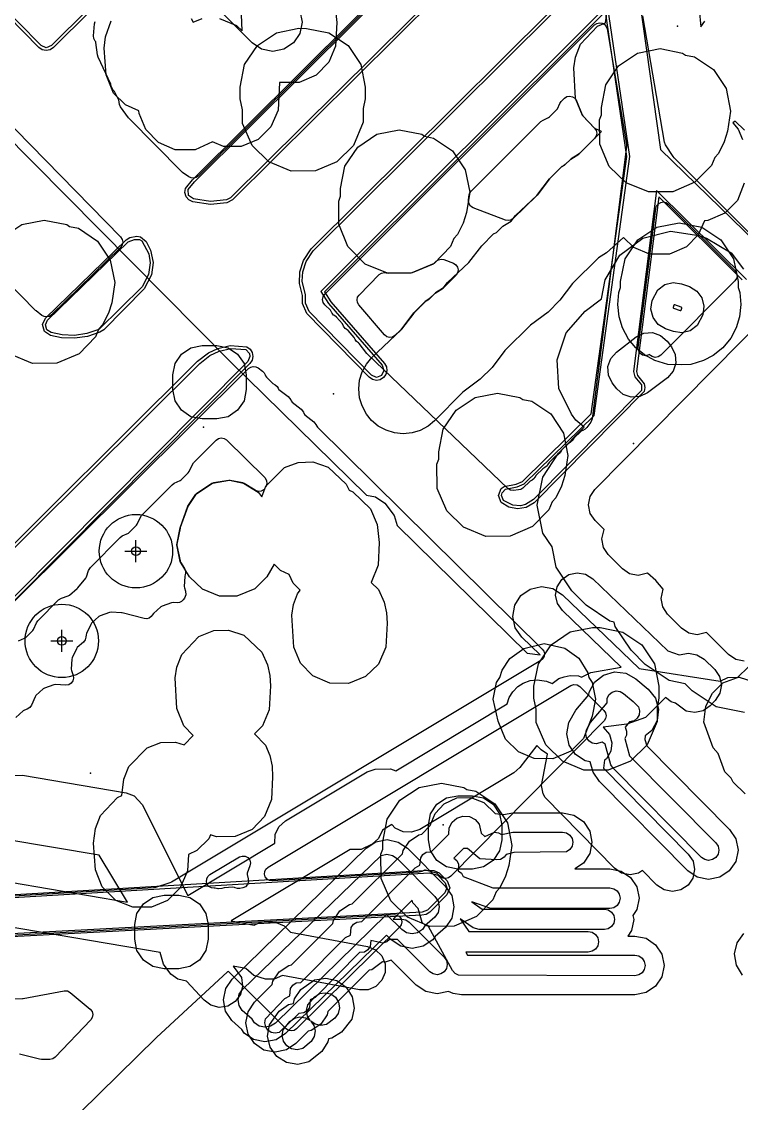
# Model space of a CAD drawing. Header units: metres. Extents: x -2677 to -840, y 169 to 1487.
# Drawn here: x -2196.5 to -2147.5, y 491.1 to 564.7 of the extents above; entities that cross this region are included whole.
import ezdxf

# ---------------------------------------------------------------- set-up
doc = ezdxf.new("R2010")
doc.units = ezdxf.units.M
for name, color, linetype in [('AI_GREENING_ALLOWED_ZONE', 4, 'Continuous'), ('AI_GREENING_EXCLUSIONS', 1, 'Continuous'), ('AI_GREENING_LAWN', 82, 'Continuous'), ('AI_GREENING_REJECTED', 6, 'Continuous'), ('AI_GREENING_TREES', 3, 'Continuous')]:
    doc.layers.add(name, color=color, linetype=linetype)

# ---------------------------------------------------------------- blocks, each defined once
blk = doc.blocks.new('AI_TREE')
for p, q in [((0, -0.3), (0, 0.3)), ((-0.3, 0), (0.3, 0))]:
    blk.add_line(p, q)
for radius in [1, 0.12]:
    blk.add_circle((0, 0), radius)

msp = doc.modelspace()

# ---------------------------------------------------------------- linework, layer by layer
at = {"layer": 'AI_GREENING_ALLOWED_ZONE'}
for points in [[(-2161.413, 552.908), (-2161.462, 552.852), (-2163.045, 551.314), (-2163.201, 551.21), (-2163.385, 551.172), (-2163.571, 551.205), (-2165.772, 552.04), (-2165.958, 552.164), (-2166.072, 552.358), (-2166.089, 552.582), (-2166.037, 552.925), (-2165.988, 553.076), (-2165.895, 553.205), (-2161.151, 557.919), (-2161.003, 558.02), (-2160.635, 558.186), (-2160.561, 558.237), (-2160.085, 558.714), (-2160.035, 558.786), (-2159.868, 559.149), (-2159.766, 559.295), (-2159.552, 559.508), (-2159.389, 559.616), (-2159.197, 559.653), (-2159.005, 559.614), (-2158.843, 559.504), (-2158.736, 559.34), (-2158.348, 558.378), (-2158.296, 558.298), (-2157.496, 557.478), (-2157.391, 557.316), (-2157.354, 557.126), (-2157.393, 556.937), (-2157.501, 556.776), (-2158.526, 555.751), (-2158.616, 555.679), (-2159.097, 555.382), (-2159.142, 555.346), (-2159.492, 554.996), (-2159.616, 554.905), (-2159.721, 554.851), (-2159.783, 554.806), (-2160.554, 554.035), (-2160.576, 554.01), (-2161.413, 552.908)], [(-2172.173, 547.492), (-2172.012, 547.602), (-2171.82, 547.641), (-2171.702, 547.618), (-2171.701, 547.623), (-2171.557, 547.595), (-2169.995, 547.61), (-2169.9, 547.63), (-2168.482, 548.239), (-2168.403, 548.293), (-2168.298, 548.4), (-2168.14, 548.509), (-2167.952, 548.55), (-2167.764, 548.517), (-2167.117, 548.272), (-2166.949, 548.166), (-2166.836, 548.004), (-2166.794, 547.81), (-2166.831, 547.616), (-2166.94, 547.451), (-2167.775, 546.616), (-2167.866, 546.544), (-2168.346, 546.247), (-2168.391, 546.211), (-2168.742, 545.861), (-2168.866, 545.77), (-2168.97, 545.716), (-2169.032, 545.671), (-2169.803, 544.9), (-2169.825, 544.875), (-2170.661, 543.775), (-2170.714, 543.715), (-2171.099, 543.349), (-2171.27, 543.243), (-2171.47, 543.212), (-2171.665, 543.263), (-2171.824, 543.387), (-2173.565, 545.431), (-2173.657, 545.591), (-2173.685, 545.773), (-2173.644, 545.953), (-2173.541, 546.106), (-2172.173, 547.492)]]:
    msp.add_lwpolyline(points, close=True, dxfattribs=at)
for points in [[(-2196.751, 522.542), (-2196.336, 522.731), (-2196.263, 522.781), (-2195.786, 523.258), (-2195.736, 523.331), (-2195.533, 523.777), (-2195.434, 523.922), (-2194.032, 525.342), (-2193.832, 525.466), (-2193.373, 525.617), (-2193.289, 525.664), (-2192.749, 526.128), (-2192.721, 526.156), (-2192.16, 526.817), (-2192.111, 526.905), (-2191.978, 527.343), (-2191.855, 527.548), (-2189.828, 529.602), (-2189.68, 529.706), (-2189.266, 529.895), (-2189.194, 529.945), (-2188.717, 530.422), (-2188.666, 530.494), (-2188.464, 530.941), (-2188.364, 531.085), (-2186.293, 533.184), (-2186.145, 533.288), (-2185.731, 533.476), (-2185.659, 533.527), (-2185.182, 534.003), (-2185.132, 534.076), (-2184.929, 534.523), (-2184.829, 534.667), (-2183.289, 536.228), (-2183.128, 536.338), (-2182.937, 536.377), (-2182.746, 536.341), (-2182.583, 536.234), (-2179.972, 533.67), (-2179.851, 533.479), (-2179.826, 533.254), (-2179.903, 533.041), (-2179.935, 532.992), (-2179.939, 532.994), (-2180.024, 532.868), (-2180.21, 532.756), (-2180.426, 532.734), (-2180.631, 532.806), (-2181.383, 533.272), (-2181.465, 533.305), (-2182.33, 533.477), (-2182.418, 533.478), (-2183.476, 533.305), (-2183.573, 533.266), (-2184.625, 532.563), (-2184.694, 532.495), (-2185.189, 531.753), (-2185.216, 531.7), (-2185.735, 530.264), (-2185.745, 530.228), (-2185.959, 529.146), (-2185.959, 529.05), (-2185.748, 527.994), (-2185.716, 527.912), (-2185.444, 527.474), (-2185.382, 527.321), (-2185.372, 527.156), (-2185.396, 527.073), (-2185.393, 527.072), (-2185.428, 526.93), (-2185.463, 526.249), (-2185.449, 526.154), (-2185.369, 525.929), (-2185.346, 525.687), (-2185.439, 525.463), (-2185.524, 525.349), (-2185.641, 525.236), (-2185.789, 525.166), (-2185.951, 525.148), (-2186.225, 525.162), (-2186.32, 525.148), (-2186.963, 524.92), (-2187.046, 524.87), (-2187.552, 524.413), (-2187.637, 524.299), (-2187.705, 524.202), (-2187.845, 524.104), (-2188.01, 524.059), (-2188.181, 524.072), (-2189.695, 524.454), (-2189.744, 524.461), (-2190.449, 524.497), (-2190.545, 524.483), (-2191.187, 524.255), (-2191.27, 524.205), (-2191.776, 523.749), (-2191.834, 523.671), (-2192.127, 523.055), (-2192.15, 522.962), (-2192.158, 522.813), (-2192.208, 522.62), (-2192.33, 522.461), (-2192.749, 522.097), (-2192.81, 522.017), (-2193.102, 521.403), (-2193.125, 521.309), (-2193.16, 520.629), (-2193.146, 520.533), (-2193.029, 520.203), (-2193.001, 520.01), (-2193.048, 519.821), (-2193.165, 519.664), (-2193.333, 519.564), (-2193.526, 519.536), (-2194.244, 519.573), (-2194.339, 519.559), (-2194.982, 519.33), (-2195.065, 519.281), (-2195.566, 518.828), (-2195.629, 518.74), (-2195.863, 518.179), (-2195.98, 518.009), (-2196.156, 517.901), (-2196.348, 517.833), (-2196.431, 517.783), (-2196.937, 517.326)], [(-2197.144, 498.176), (-2196.478, 498.183), (-2196.434, 498.188), (-2193.644, 498.722), (-2193.423, 498.715), (-2193.227, 498.613), (-2191.869, 497.463), (-2191.744, 497.303), (-2191.692, 497.107), (-2191.723, 496.907), (-2191.831, 496.735), (-2194.264, 494.201), (-2194.424, 494.089), (-2194.616, 494.048), (-2195.179, 494.037), (-2195.179, 494.037), (-2195.315, 494.054), (-2196.684, 494.413)]]:
    msp.add_lwpolyline(points, dxfattribs=at)
at = {"layer": 'AI_GREENING_EXCLUSIONS'}
for points in [[(-2171.701, 585.432), (-2194.37, 562.952), (-2194.599, 562.801), (-2194.868, 562.749), (-2195.136, 562.804), (-2195.362, 562.958), (-2198.518, 566.166)], [(-2171.842, 585.574), (-2194.511, 563.094), (-2194.866, 562.949), (-2195.22, 563.098), (-2198.376, 566.306)], [(-2147.444, 547.136), (-2153.126, 552.796), (-2154.637, 540.892), (-2154.577, 540.626), (-2154.119, 540.068), (-2154.066, 539.796), (-2154.124, 539.525), (-2161.621, 531.956), (-2162.15, 531.645), (-2162.74, 531.544), (-2163.333, 531.657), (-2163.86, 531.98), (-2164.037, 532.451), (-2163.854, 532.919), (-2163.65, 533.073), (-2162.839, 533.231), (-2162.411, 533.415), (-2157.721, 538.011), (-2155.303, 555.547), (-2156.76, 565.419), (-2175.894, 546.314), (-2175.46, 545.648), (-2171.82, 541.45), (-2171.687, 541.218), (-2171.65, 540.953), (-2171.716, 540.694), (-2171.874, 540.478), (-2172.102, 540.337), (-2172.366, 540.292), (-2172.627, 540.349), (-2172.848, 540.501), (-2177.103, 544.839), (-2177.402, 545.531), (-2177.406, 546.079), (-2177.602, 546.891), (-2177.572, 547.692), (-2177.34, 548.458), (-2176.822, 549.261), (-2154.031, 571.886)], [(-2147.141, 547.169), (-2153.273, 553.225), (-2154.838, 540.901), (-2154.75, 540.525), (-2154.304, 539.993), (-2154.308, 539.605), (-2161.664, 532.179), (-2162.198, 531.839), (-2162.542, 531.754), (-2163.069, 531.783), (-2163.71, 532.113), (-2163.837, 532.449), (-2163.803, 532.629), (-2163.56, 532.894), (-2162.783, 533.038), (-2162.292, 533.251), (-2157.533, 537.91), (-2155.103, 555.535), (-2156.62, 565.839), (-2176.15, 546.341), (-2175.62, 545.528), (-2171.971, 541.319), (-2171.85, 540.964), (-2172.01, 540.625), (-2172.361, 540.492), (-2172.705, 540.641), (-2176.954, 544.974), (-2177.203, 545.548), (-2177.192, 546.111), (-2177.414, 547.058), (-2177.372, 547.679), (-2177.15, 548.394), (-2176.681, 549.119), (-2153.842, 571.792)], [(-2177.575, 565.455), (-2177.424, 564.689), (-2177.578, 563.924), (-2178.013, 563.276), (-2178.663, 562.844), (-2179.429, 562.693), (-2180.194, 562.847), (-2180.842, 563.282), (-2187.509, 569.978)], [(-2154.684, 567.957), (-2153.012, 556.02), (-2145.685, 548.91)], [(-2175.2, 565.89), (-2175.067, 564.673), (-2175.161, 563.047), (-2175.614, 561.963), (-2176.469, 561.086), (-2177.62, 560.588), (-2178.965, 560.587), (-2179.052, 558.703), (-2179.55, 557.552), (-2180.427, 556.697), (-2181.592, 556.227), (-2182.78, 556.227), (-2183.541, 556.528), (-2184.722, 555.999), (-2186.072, 555.999), (-2187.223, 556.497), (-2188.078, 557.374), (-2188.531, 558.458), (-2188.548, 558.651), (-2189.462, 559.05), (-2190.272, 559.86), (-2190.787, 561.092), (-2190.915, 562.911), (-2190.835, 563.686), (-2190.446, 564.784)], [(-2183.049, 564.928), (-2181.896, 564.46), (-2181.509, 564.092), (-2181.561, 565.218)], [(-2147.297, 553.714), (-2147.767, 552.549), (-2148.622, 551.672), (-2149.773, 551.174), (-2150.017, 551.157), (-2150.436, 550.197), (-2151.246, 549.387), (-2152.397, 548.889), (-2153.747, 548.889), (-2154.831, 549.342), (-2155.531, 550.021), (-2156.687, 548.978), (-2157.236, 548.629), (-2158.999, 546.886), (-2159.862, 545.748), (-2160.672, 544.937), (-2161.86, 544.062), (-2163.623, 542.318), (-2164.487, 541.18), (-2165.297, 540.37), (-2166.485, 539.494), (-2168.408, 537.526), (-2168.838, 537.172), (-2169.385, 536.881), (-2169.921, 536.719), (-2170.545, 536.657), (-2171.124, 536.716), (-2171.71, 536.895), (-2172.236, 537.181), (-2172.693, 537.559), (-2173.046, 537.991), (-2173.345, 538.55), (-2173.511, 539.103), (-2173.57, 539.717), (-2173.508, 540.306), (-2173.329, 540.883), (-2173.329, 540.883), (-2173.046, 541.402), (-2172.672, 541.852), (-2170.685, 543.743), (-2169.815, 544.888), (-2169.005, 545.698), (-2168.797, 545.806), (-2168.371, 546.231), (-2167.816, 546.574), (-2167.514, 546.947), (-2166.06, 548.311), (-2165.19, 549.456), (-2164.38, 550.266), (-2164.172, 550.373), (-2163.746, 550.799), (-2163.191, 551.142), (-2162.889, 551.514), (-2161.436, 552.878), (-2160.566, 554.023), (-2159.755, 554.833), (-2159.547, 554.941), (-2159.121, 555.366), (-2158.567, 555.709), (-2157.026, 557.251), (-2157.475, 557.456), (-2158.33, 558.333), (-2158.8, 559.498), (-2158.915, 561.588), (-2158.798, 562.315), (-2158.459, 563.19), (-2157.299, 564.412), (-2156.755, 564.636), (-2156.627, 565.596)], [(-2150.383, 565.541), (-2150.251, 564.382), (-2149.989, 564.767)], [(-2184.988, 564.929), (-2184.86, 564.682), (-2184.86, 564.682), (-2184.237, 564.928)], [(-2200.173, 559.586), (-2182.324, 541.586), (-2173.045, 532.475), (-2172.435, 532.359), (-2171.782, 531.932), (-2171.154, 531.082), (-2170.952, 530.419), (-2162.095, 521.723), (-2161.199, 521.59), (-2162.466, 522.808), (-2162.912, 523.448), (-2163.08, 524.211), (-2162.943, 524.979), (-2162.522, 525.636), (-2161.882, 526.083), (-2161.12, 526.25), (-2160.352, 526.113), (-2159.694, 525.692), (-2154.472, 520.673), (-2148.951, 519.802), (-2148.43, 520.049), (-2147.651, 520.088), (-2146.643, 519.77)], [(-2147.285, 557.338), (-2147.919, 557.95), (-2148.086, 557.822), (-2147.714, 557.405), (-2147.414, 556.695)], [(-2197.828, 550.036), (-2196.53, 550.903), (-2194.999, 551.208), (-2193.469, 550.903), (-2193.469, 550.903), (-2193.269, 550.77), (-2192.667, 550.65), (-2191.369, 549.783), (-2190.502, 548.486), (-2190.197, 546.955), (-2190.404, 545.584), (-2190.631, 544.859), (-2191.023, 544.069), (-2191.272, 543.802), (-2191.501, 543.253), (-2192.625, 542.109), (-2194.133, 541.462), (-2195.794, 541.446), (-2197.316, 542.066)], [(-2147.28, 517.671), (-2149.21, 518.049), (-2150.846, 519.142), (-2151.333, 519.631), (-2152.426, 519.851), (-2154.046, 520.937), (-2155.014, 521.909), (-2156.095, 523.533), (-2156.154, 523.833), (-2156.453, 523.893), (-2158.073, 524.98), (-2159.046, 525.957), (-2160.127, 527.581), (-2160.397, 528.952), (-2161.026, 529.895), (-2161.406, 531.799), (-2161.033, 533.705), (-2159.961, 535.324), (-2158.206, 537.099), (-2158.768, 537.593), (-2159.072, 537.99), (-2159.072, 537.99), (-2159.932, 539.741), (-2160.057, 541.688), (-2159.428, 543.534), (-2158.14, 545), (-2157.023, 545.854), (-2156.786, 547.134), (-2155.785, 548.809), (-2154.219, 549.973), (-2152.327, 550.449), (-2150.397, 550.165), (-2149.864, 549.975), (-2148.19, 548.974), (-2147.358, 547.856)], [(-2147.296, 521.171), (-2147.876, 521.285), (-2148.366, 521.613), (-2149.869, 523.121), (-2150.506, 522.966), (-2151.08, 523.082), (-2151.566, 523.408), (-2152.534, 524.379), (-2152.859, 524.867), (-2152.972, 525.441), (-2152.814, 526.077), (-2153.32, 526.656), (-2153.897, 527.164), (-2154.534, 527.009), (-2155.108, 527.124), (-2155.594, 527.45), (-2156.567, 528.427), (-2156.891, 528.914), (-2157.004, 529.489), (-2156.847, 530.125), (-2157.469, 530.75), (-2157.792, 531.234), (-2157.906, 531.806), (-2157.794, 532.377), (-2157.473, 532.863), (-2145.495, 544.973)], [(-2215.071, 511.271), (-2184.545, 541.593), (-2183.798, 542.177), (-2183.167, 542.471), (-2182.322, 542.658), (-2181.186, 542.569), (-2180.97, 542.412), (-2180.828, 542.186), (-2180.781, 541.923), (-2180.836, 541.662), (-2180.984, 541.44), (-2213.005, 509.236)], [(-2214.93, 511.129), (-2184.404, 541.451), (-2183.714, 541.995), (-2183.082, 542.29), (-2182.283, 542.461), (-2181.27, 542.387), (-2181.014, 542.114), (-2180.981, 541.926), (-2181.126, 541.581), (-2213.153, 509.371)], [(-2197.062, 513.386), (-2196.477, 513.403), (-2189.422, 512.206), (-2188.875, 511.997), (-2188.333, 511.401), (-2185.215, 505.203), (-2179.277, 508.767), (-2179.253, 509.364), (-2179.003, 509.893), (-2178.569, 510.286), (-2172.999, 513.628), (-2172.443, 513.811), (-2171.401, 513.837), (-2171.045, 513.706), (-2163.452, 518.262), (-2163.308, 518.699), (-2163.08, 519.077), (-2162.738, 519.434), (-2162.371, 519.679), (-2161.882, 519.863), (-2161.418, 519.895), (-2160.771, 519.802), (-2160.393, 519.652), (-2159.938, 519.978), (-2159.57, 520.112), (-2159.172, 520.185), (-2158.587, 520.169), (-2158.39, 520.081), (-2157.743, 520.396), (-2155.694, 520.77), (-2159.693, 524.614), (-2160.028, 525.094), (-2160.153, 525.666), (-2160.051, 526.242), (-2159.735, 526.735), (-2159.255, 527.07), (-2158.683, 527.195), (-2158.107, 527.092), (-2157.614, 526.777), (-2152.513, 521.874), (-2151.731, 521.59), (-2151.099, 521.713), (-2150.522, 521.611), (-2150.029, 521.296), (-2149.316, 520.611), (-2148.981, 520.131), (-2148.855, 519.559), (-2148.958, 518.983), (-2149.273, 518.49), (-2149.625, 518.123), (-2150.105, 517.788), (-2150.677, 517.663), (-2151.253, 517.765), (-2151.993, 518.318), (-2152.284, 518.397), (-2152.671, 518.697), (-2154.02, 517.326), (-2155.298, 516.882), (-2156.905, 516.682), (-2156.485, 516.173), (-2156.326, 515.61), (-2156.395, 515.028), (-2156.682, 514.518), (-2156.812, 514.415), (-2156.9, 513.874), (-2151.115, 508.032), (-2150.792, 507.544), (-2150.681, 506.97), (-2150.798, 506.396), (-2151.125, 505.911), (-2151.613, 505.588), (-2152.188, 505.477), (-2152.761, 505.594), (-2153.246, 505.921), (-2154.229, 506.913), (-2154.51, 506.727), (-2155.085, 506.616), (-2155.658, 506.733), (-2156.143, 507.06), (-2160.875, 511.881), (-2161.01, 512.136), (-2161.121, 512.711), (-2160.709, 514.843), (-2161.145, 515.12), (-2161.428, 515.424), (-2162.6, 513.92), (-2163.012, 513.556), (-2169.412, 509.715), (-2169.963, 509.517), (-2170.548, 509.546), (-2171.077, 509.796), (-2171.308, 510.05), (-2171.96, 509.658), (-2172.212, 509.095), (-2172.645, 508.702), (-2173.413, 508.344), (-2174.147, 508.346), (-2182.255, 503.481), (-2180.693, 503.186), (-2180.302, 503.381), (-2179.979, 503.444), (-2179.189, 503.372), (-2178.647, 503.153), (-2178.218, 502.719), (-2172.965, 501.728), (-2172.422, 501.51), (-2172.004, 501.1), (-2171.775, 500.561), (-2171.769, 499.976), (-2171.988, 499.433), (-2172.398, 499.015), (-2172.936, 498.786), (-2173.521, 498.78), (-2178.766, 499.77), (-2179.328, 499.516), (-2179.914, 499.51), (-2180.724, 499.754), (-2181.272, 500.243), (-2182.127, 500.404), (-2181.567, 499.618), (-2181.481, 499.039), (-2181.623, 498.471), (-2181.992, 497.984), (-2182.492, 497.68), (-2183.071, 497.592), (-2183.639, 497.731), (-2184.111, 498.077), (-2185.298, 499.373), (-2185.9, 499.507), (-2186.372, 499.853), (-2186.876, 500.534), (-2187.092, 501.332), (-2197.798, 503.148)], [(-2147.249, 512.125), (-2148.06, 512.935), (-2148.186, 513.189), (-2148.617, 513.638), (-2149.084, 514.881), (-2149.428, 515.266), (-2150.051, 517.007), (-2149.922, 518.107), (-2149.474, 518.995), (-2148.76, 519.688), (-2147.755, 520.054), (-2147.011, 520.791)], [(-2197.305, 506.107), (-2189.333, 504.755), (-2191.266, 507.946), (-2197.626, 509.025)], [(-2213.23, 504.326), (-2168.793, 506.942), (-2168.444, 506.909), (-2168.092, 506.763), (-2167.533, 506.21), (-2167.358, 505.726), (-2167.561, 505.253), (-2168.731, 504.075), (-2168.977, 503.915), (-2169.267, 503.869), (-2213.165, 501.552)], [(-2213.232, 504.126), (-2168.781, 506.742), (-2168.189, 506.588), (-2167.683, 506.077), (-2167.558, 505.732), (-2167.703, 505.394), (-2168.873, 504.216), (-2169.256, 504.069), (-2213.186, 501.751)], [(-2147.423, 499.794), (-2147.832, 500.458), (-2147.956, 501.229), (-2147.775, 501.988), (-2147.318, 502.62)]]:
    msp.add_lwpolyline(points, dxfattribs=at)
for points in [[(-2162.87, 575.867), (-2162.408, 576.07), (-2161.929, 575.908), (-2161.683, 575.466), (-2161.574, 574.673), (-2161.674, 573.706), (-2162.021, 572.8), (-2162.604, 572.005), (-2182.169, 552.597), (-2182.548, 552.392), (-2183.671, 552.264), (-2184.883, 552.451), (-2185.147, 552.577), (-2185.336, 552.799), (-2185.419, 553.079), (-2185.379, 553.369), (-2184.907, 553.948), (-2162.87, 575.867)], [(-2162.057, 575.754), (-2161.882, 575.439), (-2161.772, 574.645), (-2161.872, 573.731), (-2162.206, 572.876), (-2162.806, 572.077), (-2182.314, 552.735), (-2182.585, 552.588), (-2183.68, 552.464), (-2184.836, 552.646), (-2185.16, 552.894), (-2185.191, 553.301), (-2184.766, 553.806), (-2162.729, 575.725), (-2162.399, 575.87), (-2162.057, 575.754)], [(-2175.596, 563.96), (-2174.299, 563.092), (-2173.431, 561.795), (-2173.127, 560.264), (-2173.127, 559.458), (-2173.258, 558.799), (-2173.258, 557.874), (-2173.921, 556.288), (-2175.065, 555.165), (-2176.51, 554.561), (-2178.171, 554.545), (-2179.693, 555.165), (-2180.837, 556.288), (-2181.484, 557.797), (-2181.5, 558.717), (-2181.649, 559.467), (-2181.649, 560.269), (-2181.345, 561.8), (-2180.477, 563.097), (-2179.18, 563.965), (-2177.649, 564.269), (-2177.127, 564.264), (-2175.596, 563.96)], [(-2151.503, 562.581), (-2151.304, 562.447), (-2150.701, 562.328), (-2149.404, 561.46), (-2148.536, 560.163), (-2148.232, 558.632), (-2148.439, 557.261), (-2148.665, 556.536), (-2149.058, 555.746), (-2149.307, 555.479), (-2149.536, 554.93), (-2150.659, 553.786), (-2152.168, 553.139), (-2153.829, 553.123), (-2155.351, 553.743), (-2156.495, 554.866), (-2157.142, 556.375), (-2157.158, 558.036), (-2157.034, 558.372), (-2157.034, 558.885), (-2156.73, 560.416), (-2155.862, 561.713), (-2154.565, 562.581), (-2153.034, 562.885), (-2151.503, 562.581)], [(-2169.082, 556.919), (-2168.479, 556.799), (-2167.181, 555.932), (-2166.314, 554.635), (-2166.01, 553.104), (-2166.217, 551.733), (-2166.443, 551.008), (-2166.836, 550.218), (-2167.084, 549.951), (-2167.314, 549.402), (-2168.437, 548.258), (-2169.945, 547.611), (-2171.606, 547.595), (-2173.129, 548.215), (-2174.316, 549.402), (-2174.936, 550.924), (-2174.936, 552.507), (-2174.812, 552.844), (-2174.812, 553.357), (-2174.507, 554.888), (-2173.64, 556.185), (-2172.343, 557.052), (-2170.812, 557.357), (-2169.281, 557.052), (-2169.082, 556.919)], [(-2155.726, 547.033), (-2155.422, 548.564), (-2154.554, 549.861), (-2153.257, 550.729), (-2151.726, 551.033), (-2150.195, 550.729), (-2148.898, 549.861), (-2148.03, 548.564), (-2147.726, 547.033), (-2147.726, 546.607), (-2147.605, 546.278), (-2147.532, 545.466), (-2147.621, 544.617), (-2147.853, 543.875), (-2148.225, 543.172), (-2148.769, 542.518), (-2149.412, 541.985), (-2150.066, 541.65), (-2150.934, 541.365), (-2151.597, 541.346), (-2152.518, 541.365), (-2153.39, 541.65), (-2154.104, 542.028), (-2154.687, 542.518), (-2155.184, 543.108), (-2155.595, 543.875), (-2155.831, 544.617), (-2155.921, 545.466), (-2155.847, 546.278), (-2155.726, 546.607), (-2155.726, 547.033)], [(-2191.21, 543.569), (-2192.056, 543.283), (-2192.933, 543.158), (-2193.819, 543.193), (-2194.568, 543.352), (-2194.983, 543.619), (-2195.12, 544.093), (-2194.909, 544.539), (-2189.415, 549.869), (-2189.166, 550.025), (-2188.683, 550.12), (-2188.43, 550.076), (-2188.052, 549.742), (-2187.752, 549.165), (-2187.584, 548.324), (-2187.688, 547.476), (-2188.186, 546.523), (-2190.945, 543.736), (-2191.21, 543.569)], [(-2192.087, 543.481), (-2192.928, 543.358), (-2193.777, 543.389), (-2194.526, 543.548), (-2194.823, 543.738), (-2194.92, 544.077), (-2194.77, 544.396), (-2189.276, 549.725), (-2188.86, 549.884), (-2188.499, 549.889), (-2188.342, 549.795), (-2187.88, 548.92), (-2187.782, 548.293), (-2187.886, 547.509), (-2188.328, 546.663), (-2191.277, 543.757), (-2192.087, 543.481)], [(-2153.658, 545.145), (-2153.573, 545.724), (-2153.189, 546.462), (-2152.719, 546.811), (-2152.151, 546.954), (-2151.572, 546.868), (-2151.039, 546.678), (-2150.537, 546.378), (-2150.188, 545.908), (-2150.045, 545.341), (-2150.13, 544.762), (-2150.514, 544.024), (-2150.984, 543.675), (-2151.552, 543.532), (-2152.131, 543.617), (-2152.664, 543.807), (-2153.166, 544.107), (-2153.515, 544.577), (-2153.658, 545.145)], [(-2154.139, 543.511), (-2153.555, 543.548), (-2153.001, 543.359), (-2152.561, 542.973), (-2152.257, 542.576), (-2151.999, 542.051), (-2151.962, 541.467), (-2152.15, 540.913), (-2152.537, 540.473), (-2153.885, 539.441), (-2154.411, 539.183), (-2154.995, 539.145), (-2155.549, 539.334), (-2155.988, 539.72), (-2156.292, 540.117), (-2156.55, 540.643), (-2156.588, 541.227), (-2156.399, 541.781), (-2156.013, 542.22), (-2154.664, 543.252), (-2154.139, 543.511)], [(-2181.82, 538.254), (-2182.469, 537.82), (-2183.235, 537.668), (-2184.235, 537.668), (-2185, 537.82), (-2185.649, 538.254), (-2186.082, 538.902), (-2186.235, 539.668), (-2186.235, 540.668), (-2186.082, 541.433), (-2185.649, 542.082), (-2185, 542.516), (-2184.235, 542.668), (-2183.235, 542.668), (-2182.469, 542.516), (-2181.82, 542.082), (-2181.387, 541.433), (-2181.235, 540.668), (-2181.235, 539.668), (-2181.387, 538.902), (-2181.82, 538.254)], [(-2162.582, 539.124), (-2162.383, 538.99), (-2161.78, 538.871), (-2160.483, 538.003), (-2159.615, 536.706), (-2159.311, 535.175), (-2159.518, 533.804), (-2159.744, 533.079), (-2160.137, 532.289), (-2160.386, 532.022), (-2160.615, 531.473), (-2161.738, 530.329), (-2163.247, 529.682), (-2164.908, 529.666), (-2166.43, 530.286), (-2167.574, 531.409), (-2168.221, 532.918), (-2168.237, 534.579), (-2168.113, 534.915), (-2168.113, 535.428), (-2167.809, 536.959), (-2166.941, 538.256), (-2165.644, 539.124), (-2164.113, 539.428), (-2162.582, 539.124)], [(-2178.63, 534.36), (-2177.699, 534.71), (-2176.705, 534.737), (-2175.655, 534.385), (-2174.431, 533.226), (-2174.231, 532.81), (-2173.981, 532.711), (-2172.757, 531.552), (-2172.31, 530.477), (-2172.177, 529.26), (-2172.254, 527.715), (-2172.733, 526.536), (-2172.212, 526.042), (-2171.826, 525.186), (-2171.671, 524.467), (-2171.632, 523.75), (-2171.726, 522.124), (-2172.224, 520.973), (-2173.101, 520.118), (-2174.266, 519.648), (-2175.535, 519.665), (-2176.686, 520.163), (-2177.541, 521.04), (-2177.994, 522.124), (-2178.126, 524.295), (-2178.009, 525.022), (-2177.748, 525.746), (-2177.565, 526.008), (-2178.041, 526.483), (-2178.308, 527.08), (-2178.905, 527.347), (-2179.33, 527.772), (-2179.84, 526.915), (-2180.65, 526.104), (-2181.875, 525.593), (-2183.063, 525.593), (-2184.224, 526.062), (-2185.098, 526.915), (-2185.739, 527.95), (-2185.969, 529.098), (-2185.742, 530.246), (-2185.206, 531.728), (-2184.666, 532.536), (-2183.529, 533.296), (-2182.374, 533.486), (-2181.421, 533.296), (-2180.426, 532.679), (-2180.173, 532.359), (-2179.889, 533.081), (-2178.63, 534.36)], [(-2187.049, 515.626), (-2186.055, 515.653), (-2185.46, 515.464), (-2184.852, 516.104), (-2185.497, 516.77), (-2185.967, 517.935), (-2186.082, 520.025), (-2185.965, 520.752), (-2185.626, 521.627), (-2184.466, 522.849), (-2183.436, 523.256), (-2182.442, 523.283), (-2181.392, 522.931), (-2180.168, 521.772), (-2179.782, 520.916), (-2179.627, 520.197), (-2179.588, 519.48), (-2179.682, 517.854), (-2180.135, 516.77), (-2180.67, 516.214), (-2179.93, 515.448), (-2179.63, 514.738), (-2179.475, 514.019), (-2179.436, 513.302), (-2179.513, 511.757), (-2179.983, 510.592), (-2180.838, 509.715), (-2181.989, 509.217), (-2183.258, 509.2), (-2183.66, 509.351), (-2183.793, 509.073), (-2184.603, 508.263), (-2185.18, 508.005), (-2185.23, 506.883), (-2185.728, 505.732), (-2186.605, 504.877), (-2187.689, 504.424), (-2188.958, 504.407), (-2190.123, 504.877), (-2191.045, 505.799), (-2191.515, 506.964), (-2191.643, 508.783), (-2191.513, 509.781), (-2191.174, 510.656), (-2190.014, 511.878), (-2189.705, 512.014), (-2189.578, 513.122), (-2189.239, 513.997), (-2187.98, 515.276), (-2187.049, 515.626)], [(-2155.581, 523.152), (-2154.284, 522.284), (-2153.416, 520.987), (-2153.112, 519.456), (-2153.112, 518.65), (-2153.243, 517.991), (-2153.243, 517.066), (-2153.906, 515.48), (-2155.05, 514.357), (-2156.572, 513.737), (-2158.233, 513.753), (-2159.678, 514.357), (-2160.822, 515.48), (-2161.469, 516.989), (-2161.485, 517.909), (-2161.634, 518.659), (-2161.634, 519.461), (-2161.33, 520.992), (-2160.462, 522.289), (-2159.165, 523.157), (-2157.634, 523.461), (-2157.112, 523.456), (-2155.581, 523.152)], [(-2158.575, 521.365), (-2157.958, 520.37), (-2157.89, 520.064), (-2157.662, 519.723), (-2157.432, 518.575), (-2157.659, 517.427), (-2158.261, 515.912), (-2159.114, 515.038), (-2160.339, 514.526), (-2161.605, 514.542), (-2162.688, 514.995), (-2163.562, 515.848), (-2164.074, 517.073), (-2164.42, 518.575), (-2164.19, 519.723), (-2163.962, 520.064), (-2163.786, 520.552), (-2163.277, 521.351), (-2162.326, 522.033), (-2160.926, 522.361), (-2159.526, 522.047), (-2158.575, 521.365)], [(-2159.399, 516.22), (-2159.254, 516.987), (-2158.78, 517.824), (-2157.894, 518.874), (-2157.874, 519.049), (-2157.496, 519.732), (-2156.886, 520.218), (-2156.136, 520.434), (-2155.361, 520.347), (-2154.678, 519.969), (-2153.838, 519.259), (-2153.351, 518.649), (-2153.135, 517.899), (-2153.223, 517.124), (-2153.6, 516.441), (-2154.052, 516.081), (-2154.064, 515.831), (-2153.947, 515.405), (-2148.304, 509.708), (-2147.874, 509.057), (-2147.725, 508.291), (-2147.881, 507.526), (-2148.318, 506.879), (-2148.969, 506.449), (-2149.735, 506.3), (-2150.5, 506.456), (-2151.146, 506.893), (-2157.157, 512.962), (-2157.587, 513.613), (-2157.796, 514.318), (-2158.147, 514.384), (-2158.8, 514.811), (-2159.24, 515.456), (-2159.399, 516.22)], [(-2157.889, 515.739), (-2158.043, 515.965), (-2158.099, 516.232), (-2158.048, 516.501), (-2157.787, 516.985), (-2156.651, 518.33), (-2156.635, 518.654), (-2156.503, 518.893), (-2156.29, 519.063), (-2156.027, 519.139), (-2155.756, 519.108), (-2155.517, 518.976), (-2154.867, 518.427), (-2154.506, 518.052), (-2154.431, 517.79), (-2154.461, 517.519), (-2154.593, 517.28), (-2154.807, 517.109), (-2155.123, 517.04), (-2155.425, 516.682), (-2155.313, 516.392), (-2155.326, 516.119), (-2155.431, 515.898), (-2155.11, 514.732), (-2149.228, 508.793), (-2149.077, 508.565), (-2149.025, 508.297), (-2149.08, 508.029), (-2149.233, 507.803), (-2149.461, 507.652), (-2149.729, 507.6), (-2149.996, 507.655), (-2150.223, 507.808), (-2156.233, 513.877), (-2156.384, 514.105), (-2156.781, 515.527), (-2156.976, 515.658), (-2157.393, 515.539), (-2157.661, 515.59), (-2157.889, 515.739)], [(-2166.4, 512.566), (-2166.201, 512.432), (-2165.598, 512.313), (-2164.301, 511.445), (-2163.433, 510.148), (-2163.129, 508.617), (-2163.336, 507.246), (-2163.562, 506.521), (-2163.955, 505.731), (-2164.204, 505.464), (-2164.433, 504.915), (-2165.556, 503.771), (-2167.065, 503.124), (-2168.726, 503.108), (-2170.248, 503.728), (-2171.392, 504.851), (-2172.039, 506.36), (-2172.055, 508.021), (-2171.931, 508.357), (-2171.931, 508.87), (-2171.627, 510.401), (-2170.759, 511.698), (-2169.462, 512.566), (-2167.931, 512.87), (-2166.4, 512.566)], [(-2174.008, 504.638), (-2170.59, 508.048), (-2170.547, 508.269), (-2170.114, 508.918), (-2169.466, 509.352), (-2169.267, 509.392), (-2168.695, 509.966), (-2168.372, 510.79), (-2167.742, 511.463), (-2166.886, 511.855), (-2165.931, 511.888), (-2165.045, 511.553), (-2164.281, 510.788), (-2163.712, 510.736), (-2163.071, 510.831), (-2159.679, 510.831), (-2158.913, 510.679), (-2158.264, 510.245), (-2157.831, 509.596), (-2157.679, 508.831), (-2157.831, 508.066), (-2158.264, 507.417), (-2158.848, 507.027), (-2156.46, 507.027), (-2155.694, 506.875), (-2155.045, 506.441), (-2154.612, 505.792), (-2154.46, 505.027), (-2154.612, 504.262), (-2154.886, 503.852), (-2154.832, 503.583), (-2154.984, 502.818), (-2155.233, 502.446), (-2154.757, 502.446), (-2153.991, 502.293), (-2153.343, 501.86), (-2152.909, 501.211), (-2152.757, 500.446), (-2152.909, 499.68), (-2153.343, 499.031), (-2153.991, 498.598), (-2154.757, 498.446), (-2166.567, 498.446), (-2167.129, 498.526), (-2167.451, 498.677), (-2168.23, 498.514), (-2168.996, 498.665), (-2169.646, 499.097), (-2171.361, 500.806), (-2171.766, 500.673), (-2171.957, 500.687), (-2172.67, 500.156), (-2172.869, 500.116), (-2175.681, 497.313), (-2175.724, 497.092), (-2176.157, 496.443), (-2176.805, 496.008), (-2177.004, 495.968), (-2177.849, 495.122), (-2178.497, 494.687), (-2179.262, 494.534), (-2180.028, 494.685), (-2180.677, 495.118), (-2181.112, 495.766), (-2181.265, 496.531), (-2181.114, 497.297), (-2180.681, 497.946), (-2179.467, 499.146), (-2179.423, 499.367), (-2178.99, 500.017), (-2178.342, 500.451), (-2178.143, 500.491), (-2175.331, 503.294), (-2175.287, 503.515), (-2174.855, 504.164), (-2174.207, 504.598), (-2174.008, 504.638)], [(-2164.413, 507.594), (-2165.062, 507.16), (-2165.827, 507.008), (-2166.827, 507.008), (-2167.592, 507.16), (-2168.241, 507.594), (-2168.675, 508.243), (-2168.827, 509.008), (-2168.827, 510.008), (-2168.675, 510.773), (-2168.241, 511.422), (-2167.592, 511.856), (-2166.827, 512.008), (-2165.827, 512.008), (-2165.062, 511.856), (-2164.413, 511.422), (-2163.979, 510.773), (-2163.827, 510.008), (-2163.827, 509.008), (-2163.979, 508.243), (-2164.413, 507.594)], [(-2174.086, 503.019), (-2173.934, 503.246), (-2173.707, 503.398), (-2173.369, 503.438), (-2169.723, 507.094), (-2169.398, 507.266), (-2169.345, 507.773), (-2169.194, 508), (-2168.967, 508.152), (-2168.628, 508.192), (-2167.433, 509.39), (-2167.4, 509.81), (-2167.204, 510.196), (-2166.882, 510.475), (-2166.466, 510.614), (-2166.025, 510.581), (-2165.639, 510.385), (-2165.36, 510.063), (-2165.221, 509.449), (-2164.97, 509.222), (-2164.325, 509.511), (-2164.053, 509.487), (-2163.837, 509.373), (-2163.071, 509.531), (-2159.679, 509.531), (-2159.411, 509.478), (-2159.184, 509.326), (-2159.032, 509.099), (-2158.979, 508.831), (-2159.032, 508.563), (-2159.184, 508.336), (-2159.411, 508.184), (-2162.991, 508.131), (-2163.522, 508.009), (-2163.667, 507.812), (-2163.9, 507.67), (-2164.17, 507.629), (-2165.309, 507.711), (-2166.157, 508.408), (-2166.441, 508.402), (-2167.079, 507.762), (-2166.884, 507.591), (-2166.763, 507.347), (-2166.803, 506.9), (-2166.575, 506.722), (-2166.46, 506.507), (-2164.439, 505.727), (-2156.46, 505.727), (-2156.192, 505.674), (-2155.965, 505.522), (-2155.813, 505.295), (-2155.76, 505.027), (-2155.813, 504.759), (-2155.965, 504.532), (-2156.192, 504.38), (-2156.46, 504.327), (-2164.569, 504.327), (-2165.859, 504.774), (-2165.154, 504.283), (-2156.832, 504.283), (-2156.564, 504.23), (-2156.337, 504.078), (-2156.185, 503.851), (-2156.132, 503.583), (-2156.185, 503.315), (-2156.337, 503.088), (-2156.564, 502.937), (-2156.832, 502.883), (-2165.374, 502.883), (-2165.774, 503.009), (-2166.659, 503.626), (-2166.061, 502.756), (-2157.929, 502.756), (-2157.661, 502.703), (-2157.434, 502.551), (-2157.282, 502.324), (-2157.229, 502.056), (-2157.282, 501.788), (-2157.434, 501.561), (-2157.661, 501.409), (-2157.929, 501.356), (-2166.267, 501.356), (-2166.152, 501.146), (-2154.757, 501.146), (-2154.489, 501.092), (-2154.262, 500.941), (-2154.11, 500.714), (-2154.057, 500.446), (-2154.11, 500.178), (-2154.262, 499.951), (-2154.489, 499.799), (-2154.757, 499.746), (-2166.764, 499.774), (-2167.006, 499.9), (-2167.181, 500.11), (-2168.817, 503.1), (-2169.045, 503.186), (-2169.245, 503.372), (-2169.52, 504.315), (-2169.892, 504.719), (-2169.938, 504.896), (-2171.222, 503.608), (-2170.637, 503.608), (-2170.37, 503.555), (-2170.143, 503.404), (-2167.74, 501.009), (-2167.588, 500.783), (-2167.534, 500.515), (-2167.587, 500.247), (-2167.738, 500.02), (-2167.965, 499.867), (-2168.233, 499.814), (-2168.501, 499.866), (-2168.728, 500.018), (-2170.926, 502.208), (-2171.479, 502.208), (-2171.664, 502.049), (-2171.923, 501.963), (-2172.738, 502.134), (-2172.79, 501.735), (-2172.942, 501.508), (-2173.169, 501.356), (-2173.507, 501.316), (-2176.548, 498.267), (-2176.874, 498.095), (-2176.926, 497.588), (-2177.078, 497.361), (-2177.304, 497.209), (-2177.643, 497.169), (-2178.996, 495.888), (-2179.264, 495.834), (-2179.532, 495.887), (-2179.759, 496.038), (-2179.911, 496.265), (-2179.965, 496.533), (-2179.912, 496.801), (-2178.599, 498.193), (-2178.274, 498.365), (-2178.221, 498.872), (-2178.07, 499.099), (-2177.843, 499.251), (-2177.504, 499.291), (-2174.463, 502.34), (-2174.138, 502.512), (-2174.086, 503.019)], [(-2170.253, 508.43), (-2167.67, 505.855), (-2167.235, 505.207), (-2167.081, 504.442), (-2167.232, 503.676), (-2167.665, 503.027), (-2168.362, 502.426), (-2168.521, 502.186), (-2169.169, 501.752), (-2169.935, 501.598), (-2170.7, 501.749), (-2171.35, 502.181), (-2171.686, 502.517), (-2178.553, 495.802), (-2179.207, 495.375), (-2179.974, 495.232), (-2180.737, 495.393), (-2181.381, 495.833), (-2181.546, 496.086), (-2182.223, 496.689), (-2182.649, 497.342), (-2182.793, 498.109), (-2182.632, 498.873), (-2182.191, 499.517), (-2173.063, 508.443), (-2172.41, 508.869), (-2171.643, 509.013), (-2170.879, 508.852), (-2170.253, 508.43)], [(-2168.375, 505.147), (-2168.158, 504.823), (-2168.081, 504.44), (-2168.157, 504.057), (-2168.373, 503.733), (-2169.07, 503.132), (-2169.23, 502.892), (-2169.554, 502.675), (-2169.936, 502.598), (-2170.319, 502.674), (-2170.644, 502.89), (-2171.68, 503.922), (-2179.252, 496.517), (-2179.579, 496.304), (-2179.962, 496.232), (-2180.344, 496.312), (-2180.666, 496.532), (-2180.831, 496.785), (-2181.508, 497.388), (-2181.721, 497.715), (-2181.793, 498.098), (-2181.712, 498.48), (-2181.492, 498.802), (-2172.037, 507.941), (-2171.654, 508.013), (-2171.272, 507.933), (-2170.959, 507.721), (-2168.375, 505.147)], [(-2185.068, 500.376), (-2185.833, 500.224), (-2186.833, 500.224), (-2187.598, 500.376), (-2188.247, 500.81), (-2188.681, 501.459), (-2188.833, 502.224), (-2188.833, 503.224), (-2188.681, 503.989), (-2188.247, 504.638), (-2187.598, 505.072), (-2186.833, 505.224), (-2185.833, 505.224), (-2185.068, 505.072), (-2184.419, 504.638), (-2183.985, 503.989), (-2183.833, 503.224), (-2183.833, 502.224), (-2183.985, 501.459), (-2184.419, 500.81), (-2185.068, 500.376)], [(-2175.413, 495.482), (-2175.641, 495.443), (-2175.675, 495.241), (-2176.089, 494.58), (-2176.965, 493.873), (-2177.726, 493.698), (-2178.495, 493.828), (-2179.157, 494.242), (-2179.609, 494.878), (-2179.784, 495.638), (-2179.654, 496.408), (-2179, 497.324), (-2178.364, 497.776), (-2178.026, 497.854), (-2177.955, 498.164), (-2177.505, 498.801), (-2176.59, 499.458), (-2175.821, 499.59), (-2175.06, 499.417), (-2174.423, 498.966), (-2174.007, 498.306), (-2173.875, 497.537), (-2174.048, 496.776), (-2174.753, 495.898), (-2175.413, 495.482)], [(-2175.187, 496.865), (-2175.771, 496.416), (-2176.156, 496.35), (-2176.536, 496.436), (-2176.838, 496.65), (-2176.632, 496.361), (-2176.545, 495.981), (-2176.61, 495.596), (-2176.817, 495.266), (-2177.375, 494.785), (-2177.755, 494.698), (-2178.14, 494.762), (-2178.471, 494.97), (-2178.697, 495.287), (-2178.784, 495.668), (-2178.719, 496.052), (-2178.272, 496.638), (-2177.954, 496.864), (-2177.574, 496.951), (-2177.189, 496.886), (-2176.87, 496.687), (-2177.063, 496.992), (-2177.128, 497.377), (-2177.042, 497.757), (-2176.563, 498.316), (-2176.233, 498.524), (-2175.848, 498.59), (-2175.467, 498.504), (-2175.149, 498.278), (-2174.941, 497.948), (-2174.875, 497.564), (-2174.961, 497.183), (-2175.187, 496.865)]]:
    msp.add_lwpolyline(points, close=True, dxfattribs=at)
at = {"layer": 'AI_GREENING_LAWN'}
for points in [[(-2163.148, 575.45), (-2184.506, 554.206), (-2184.647, 554.107), (-2184.814, 554.063), (-2184.986, 554.077), (-2185.143, 554.15), (-2185.578, 554.451), (-2185.65, 554.512), (-2189.205, 558.126), (-2189.253, 558.181), (-2189.796, 558.925), (-2189.871, 559.078), (-2189.891, 559.247), (-2189.89, 559.258), (-2189.919, 559.386), (-2190.221, 559.956), (-2190.308, 560.051), (-2190.433, 560.298), (-2190.466, 560.476), (-2191.335, 562.295), (-2191.381, 562.456), (-2191.473, 563.302), (-2191.483, 563.339), (-2191.504, 563.371), (-2191.523, 563.392), (-2191.625, 563.566), (-2191.65, 563.767), (-2191.586, 564.572), (-2191.54, 564.745)], [(-2146.173, 549.54), (-2152.079, 555.439), (-2152.151, 555.529), (-2152.657, 556.344), (-2152.725, 556.524), (-2154.201, 565.117)], [(-2213.094, 509.307), (-2181.077, 541.091), (-2180.933, 541.191), (-2180.763, 541.235), (-2180.588, 541.217), (-2180.431, 541.14), (-2180.128, 540.921), (-2180.016, 540.808), (-2179.945, 540.666), (-2179.928, 540.612), (-2179.865, 540.509), (-2179.419, 540.075), (-2179.274, 539.995), (-2179.128, 539.874), (-2179.07, 539.766), (-2179.064, 539.769), (-2179.03, 539.701), (-2179.004, 539.674), (-2178.375, 539.201), (-2178.205, 538.969), (-2178.184, 538.91), (-2178.102, 538.798), (-2177.501, 538.335), (-2177.501, 538.335), (-2177.343, 538.128), (-2177.309, 538.046), (-2177.234, 537.946), (-2176.627, 537.47), (-2176.483, 537.288), (-2176.429, 537.171), (-2176.378, 537.1), (-2161.068, 521.993), (-2160.964, 521.844), (-2160.92, 521.668), (-2160.941, 521.488), (-2161.026, 521.328), (-2161.161, 521.208), (-2186.323, 506.11), (-2186.433, 506.061), (-2187.427, 505.754), (-2187.545, 505.732), (-2213.154, 504.217)], [(-2212.49, 501.688), (-2171.166, 503.908), (-2170.968, 503.879), (-2170.798, 503.774), (-2170.798, 503.774), (-2170.682, 503.611), (-2170.639, 503.415), (-2170.677, 503.219), (-2170.788, 503.053), (-2177.81, 496.126), (-2177.972, 496.02), (-2178.162, 495.982), (-2178.352, 496.02), (-2178.513, 496.128), (-2182.432, 500.017), (-2182.466, 500.04), (-2182.501, 500.019), (-2187.354, 495.543), (-2187.36, 495.537), (-2192.544, 490.424)]]:
    msp.add_lwpolyline(points, dxfattribs=at)
for points in [[(-2156.829, 564.538), (-2156.71, 564.401), (-2156.648, 564.231), (-2155.322, 556.364), (-2155.319, 556.218), (-2157.665, 537.684), (-2157.754, 537.456), (-2158.024, 537.077), (-2158.142, 536.96), (-2158.292, 536.887), (-2158.338, 536.874), (-2158.442, 536.813), (-2158.881, 536.38), (-2158.961, 536.242), (-2159.152, 536.054), (-2159.293, 535.976), (-2159.749, 535.528), (-2159.829, 535.389), (-2160.021, 535.202), (-2160.161, 535.124), (-2160.602, 534.694), (-2160.697, 534.538), (-2160.703, 534.541), (-2160.739, 534.474), (-2160.885, 534.352), (-2161.03, 534.272), (-2161.47, 533.842), (-2161.566, 533.686), (-2161.572, 533.689), (-2161.609, 533.62), (-2161.757, 533.498), (-2161.897, 533.423), (-2162.386, 532.962), (-2162.522, 532.871), (-2162.681, 532.829), (-2163.026, 532.795), (-2163.238, 532.82), (-2163.42, 532.931), (-2172.96, 542.051), (-2173.014, 542.112), (-2173.529, 542.799), (-2173.555, 542.825), (-2173.593, 542.844), (-2173.725, 542.941), (-2173.819, 543.076), (-2173.884, 543.215), (-2174.286, 543.681), (-2174.436, 543.786), (-2174.432, 543.792), (-2174.497, 543.832), (-2174.61, 543.986), (-2174.68, 544.135), (-2175.082, 544.602), (-2175.232, 544.707), (-2175.23, 544.709), (-2175.278, 544.737), (-2175.385, 544.861), (-2175.398, 544.892), (-2175.398, 544.892), (-2175.502, 545.078), (-2175.878, 545.443), (-2175.99, 545.606), (-2176.03, 545.799), (-2175.993, 545.992), (-2175.883, 546.156), (-2157.494, 564.502), (-2157.345, 564.604), (-2157.168, 564.647), (-2156.988, 564.624), (-2156.829, 564.538)], [(-2200.193, 560.596), (-2200.03, 560.485), (-2189.793, 550.06), (-2189.686, 549.896), (-2189.65, 549.704), (-2189.69, 549.513), (-2189.8, 549.352), (-2194.501, 544.752), (-2194.65, 544.652), (-2194.825, 544.61), (-2195.003, 544.633), (-2195.162, 544.718), (-2195.539, 545.018), (-2195.585, 545.059), (-2205.408, 555.064), (-2205.514, 555.225), (-2205.551, 555.415), (-2205.513, 555.605), (-2205.407, 555.766), (-2200.742, 560.486), (-2200.579, 560.596), (-2200.386, 560.635), (-2200.193, 560.596)], [(-2152.993, 552.416), (-2152.81, 552.442), (-2152.63, 552.401), (-2152.478, 552.297), (-2147.94, 547.772), (-2147.832, 547.61), (-2147.794, 547.418), (-2147.831, 547.227), (-2147.94, 547.065), (-2152.994, 542.003), (-2153.172, 541.888), (-2153.381, 541.857), (-2153.584, 541.915), (-2153.68, 541.996), (-2153.685, 541.99), (-2153.754, 542.05), (-2153.813, 542.021), (-2154.021, 541.97), (-2154.23, 542.01), (-2154.404, 542.134), (-2154.511, 542.32), (-2154.53, 542.532), (-2153.327, 552.006), (-2153.27, 552.181), (-2153.154, 552.324), (-2152.993, 552.416)], [(-2152.093, 545.409), (-2152.143, 545.266), (-2152.15, 545.225), (-2152.114, 545.203), (-2151.673, 545.047), (-2151.632, 545.04), (-2151.61, 545.076), (-2151.56, 545.219), (-2151.553, 545.261), (-2151.589, 545.282), (-2152.03, 545.439), (-2152.071, 545.445), (-2152.093, 545.409)], [(-2158.908, 519.589), (-2158.691, 519.563), (-2158.505, 519.446), (-2156.858, 517.805), (-2156.749, 517.644), (-2156.711, 517.453), (-2156.748, 517.262), (-2156.855, 517.1), (-2167.3, 506.515), (-2167.456, 506.407), (-2167.641, 506.366), (-2167.828, 506.396), (-2167.991, 506.494), (-2168.225, 506.705), (-2168.328, 506.76), (-2169.012, 506.938), (-2169.053, 506.941), (-2169.093, 506.93), (-2169.264, 506.85), (-2169.447, 506.803), (-2179.464, 506.211), (-2179.651, 506.235), (-2179.816, 506.328), (-2179.935, 506.474), (-2179.99, 506.655), (-2179.975, 506.843), (-2179.891, 507.012), (-2179.751, 507.138), (-2159.116, 519.52), (-2158.908, 519.589)], [(-2181.307, 507.883), (-2181.126, 507.786), (-2180.999, 507.625), (-2180.948, 507.427), (-2180.98, 507.224), (-2181.173, 506.72), (-2181.181, 506.683), (-2181.177, 506.645), (-2181.095, 506.348), (-2181.082, 506.146), (-2181.151, 505.954), (-2181.29, 505.806), (-2181.476, 505.726), (-2181.667, 505.686), (-2181.827, 505.68), (-2181.981, 505.724), (-2182.03, 505.747), (-2182.149, 505.77), (-2182.747, 505.737), (-2182.904, 505.684), (-2183.092, 505.659), (-2183.167, 505.678), (-2183.168, 505.672), (-2183.347, 505.707), (-2183.422, 505.702), (-2183.609, 505.728), (-2183.773, 505.821), (-2183.891, 505.968), (-2183.947, 506.148), (-2183.931, 506.336), (-2183.847, 506.505), (-2183.707, 506.63), (-2181.705, 507.832), (-2181.511, 507.899), (-2181.307, 507.883)]]:
    msp.add_lwpolyline(points, close=True, dxfattribs=at)
at = {"layer": 'AI_GREENING_REJECTED'}
for p in [(-2151.84, 564.41), (-2175.28, 539.38), (-2184.15, 537.1), (-2154.84, 536), (-2191.84, 513.55), (-2167.81, 510.02)]:
    msp.add_point(p, dxfattribs=at)

# ---------------------------------------------------------------- block references
at = {"layer": 'AI_GREENING_TREES', "xscale": 2.5, "yscale": 2.5}
for p in [(-2188.749, 528.659), (-2193.804, 522.548)]:
    msp.add_blockref('AI_TREE', p, dxfattribs=at)

doc.saveas('drawing.dxf')
